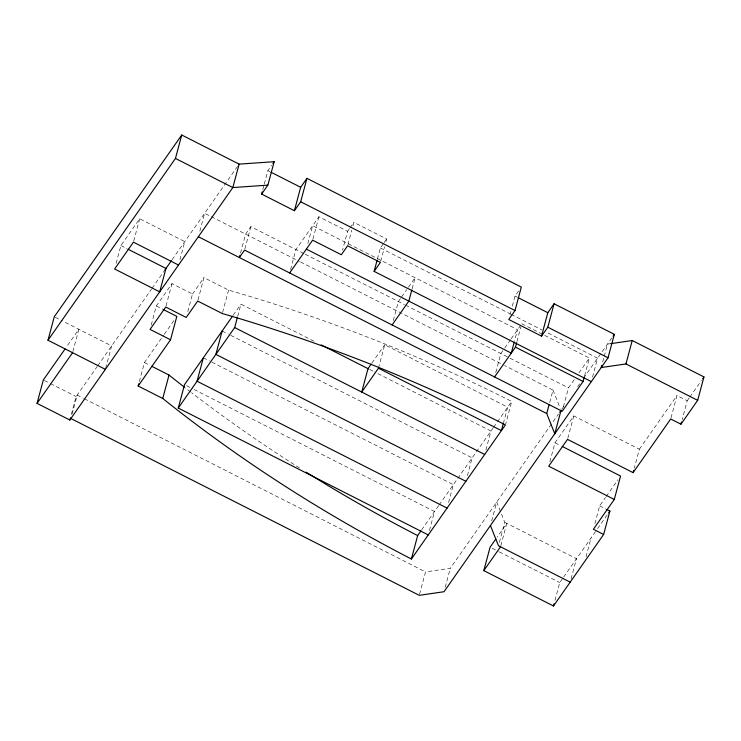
<?xml version="1.0" encoding="UTF-8"?>
<svg xmlns="http://www.w3.org/2000/svg" width="741" height="741" viewBox="0 0 741 741"><rect width="100%" height="100%" fill="white"/><g stroke="black" fill="none" stroke-linecap="round" stroke-linejoin="round"><path stroke-width="0.56" stroke-dasharray="3.71 2.78" d="M72.877 351.595L78.852 329.291L66.347 347.121M71.331 414.441L76.11 396.602L97.164 366.573M72.081 414.071L77.157 395.11L83.344 398.25M116.105 263.407L120.894 245.567L139.697 218.743L184.778 241.622L179.405 261.693M133.723 241.047L139.697 218.743M105.667 368.24L111.641 345.936L63.485 321.492M151.247 324.938L156.323 305.977L171.995 283.627L192.493 294.029L187.408 312.98M139.345 381.532L144.43 362.571L163.594 335.228M166.021 305.931L171.995 283.627M199.848 231.155L204.636 213.306L299.457 261.434M198.004 299.938L203.988 277.634L228.58 290.111A1255.689 954.834 15 0 1 511.698 401.474L505.723 423.778M222.596 312.415L228.58 290.111M240.538 253.07L245.623 234.11L250.847 226.653L304.125 253.7M244.863 248.957L250.847 226.653M262.805 189.613L264 185.148M264.296 184.037L267.881 170.652L271.651 165.289M237.666 316.426L240.955 304.162L315.027 341.758M290.546 269.613L295.928 249.532L318.917 216.752L347.603 231.312L342.518 250.273M307.867 243.539L312.646 225.69L517.57 329.689L514.578 340.841M312.934 239.056L318.917 216.752M347.9 244.678L351.78 230.173M352.975 225.718L353.874 222.374L386.663 239.01L385.765 242.353M377.401 259.109L380.392 247.948L383.523 243.483M380.679 261.314L384.57 246.818M378.447 368.221L384.727 344.797L507.678 407.198L503.5 422.815M393.304 320.492L398.389 301.531L400.964 297.863M412.116 288.842L415.108 277.69L407.393 288.694M429.456 530.473L434.541 511.512L193.79 389.331M419.554 594.217L425.529 571.913L450.278 568.31L558.399 414.117M448.564 502.528L453.344 484.688L210.537 361.46M509.947 315.036L511.142 310.572M512.337 306.107L515.023 296.076L518.783 290.713M467.376 475.703L472.156 457.864L229.349 334.636M495.766 372.491L500.851 353.531L504.112 348.881M445.202 587.27L450.278 568.31M485.883 450L490.959 431.04L374.705 372.038M516.968 341.573L520.849 327.077M491.635 521.043L496.72 502.083L500.527 511.67M499.369 542.403L504.751 522.322L500.944 512.735M500.823 545.672L506.798 523.368L497.155 537.123M549.72 402.372L553.008 390.109L504.565 365.526M563.392 406.818L568.477 387.858L575.007 378.54M549.905 461.717L554.99 442.757L573.793 415.933L639.372 449.213L634.287 468.173M567.819 438.237L573.793 415.933M584.593 375.9L589.373 358.051L544.292 335.173M592.531 377.15L597.607 358.19L546.136 332.07M602.692 361.969L603.887 357.505M604.184 356.393L607.472 344.12L610.853 343.629M554.972 600.414L559.761 582.565L562.975 577.98M571.098 578.804L576.47 558.723L504.751 522.322M586.02 556.824L591.105 537.864M594.884 523.683L599.664 505.844L605.545 497.461M671.013 417.868L676.987 395.564L687.231 400.77L682.155 419.73M97.738 365.758L151.516 289.055M152.062 288.286L164.131 271.067M172.097 259.702L238.454 165.076M164.261 334.293L174.172 320.149M192.493 294.029L203.988 277.634M233.174 315.258L240.955 304.162M347.603 231.312L349.483 228.626M350.113 227.737L353.874 222.374M384.153 242.585L386.663 239.01M401.603 296.946L406.744 289.611M371.862 363.136L384.727 344.797M504.704 348.029L510.642 339.563M511.142 338.859L521.099 324.66M421.629 529.917L438.848 505.362M439.08 505.038L493.154 427.918M493.534 427.372L497.128 422.25M497.396 421.87L511.698 401.474M578.925 372.955L589.373 358.051M561.715 409.393L564.364 405.605M577.628 386.691L579.619 383.847M583.602 378.179L613.039 336.182M606.194 496.526L617.948 479.76M639.372 449.213L676.987 395.564M563.614 577.063L596.94 529.537M597.589 528.611L607.314 514.736M687.231 400.77L689.158 398.019M689.806 397.102L701.375 380.587M267.881 170.652L269.937 171.69M515.023 296.076L517.07 297.113M380.392 247.948L510.104 313.786M511.133 314.304L542.023 329.977M521.747 323.734L543.264 334.654M305.144 254.219L404.54 304.653M405.559 305.172L509.048 357.699M510.067 358.218L568.477 387.858M300.485 261.953L503.528 364.998M554.99 442.757L560.113 445.36M369.555 369.426L373.677 371.519M120.894 245.567L127.035 248.68M599.664 505.844L605.814 508.956M222.143 330.986L228.321 334.117M156.323 305.977L163.502 309.618M203.34 357.81L209.508 360.941M55.288 317.333L62.457 320.973M144.43 362.571L149.552 365.174M186.593 385.672L192.762 388.803M492.135 548.247L498.276 551.369M499.304 551.888L559.761 582.565M84.372 398.769L425.529 571.913M44.349 380.476L49.471 383.078M50.499 383.597L76.11 396.602M553.008 390.109L560.196 408.217M299.503 467.96A1258.098 956.668 15 0 1 191.567 392.711M190.696 392.035A1258.098 956.668 15 0 1 185.324 387.895"/><path stroke-width="1.11" d="M105.361 369.351L47.989 340.23L54.26 316.815L181.74 135.01L239.111 164.131L274.151 161.705L267.881 185.13L261.61 194.068L294.399 210.713L300.67 201.774L306.941 178.349L521.293 287.128L515.014 310.553L508.752 319.491L541.532 336.136L547.803 327.198L554.083 303.773L614.326 334.348L608.055 357.773L444.007 591.726L419.258 595.329L70.886 418.526M239.111 164.131L232.841 187.556L69.839 420.017L37.05 403.382L43.33 379.957L65.032 348.992M69.839 420.017L70.432 417.785M47.989 340.23L175.46 158.435L181.74 135.01M138.15 385.996L170.541 339.795L150.053 329.402L165.725 307.043L186.213 317.444L197.708 301.05L222.3 313.536A1255.689 954.834 15 0 1 505.418 424.889L411.385 559.01A1258.098 956.668 15 0 1 162.742 398.473L138.15 385.996L138.752 383.764M170.541 339.795L176.821 316.379L163.502 309.618M162.742 398.473L169.022 375.057L151.599 366.211M428.261 534.928L178.257 408.05L184.528 384.625L232.526 316.185M203.34 357.81L197.06 381.226L447.073 508.104M239.936 255.293L239.343 257.525L244.567 250.078L562.197 411.274L583.093 381.476L584.297 377.012M222.143 330.986L215.872 354.402L465.876 481.289M261.61 194.068L262.203 191.845M178.257 408.05L234.675 327.578L237.37 317.546M294.399 210.713L300.67 187.288L306.941 178.349M591.337 381.615L374.112 271.373L377.104 260.221M411.82 289.963L408.828 301.115L392.109 324.956M411.385 559.01L417.655 535.586L420.971 530.862M514.282 341.962L511.29 353.114L306.366 249.115M494.571 376.956L515.477 347.149L516.672 342.694M503.195 423.926L501.407 430.614L378.447 368.221L361.728 392.063L368.008 368.638L371.222 364.053M541.532 336.136L547.812 312.711L554.083 303.773M606.833 509.484L609.908 511.04L603.637 534.465L553.481 605.99L483.808 570.626L490.079 547.21L495.868 538.957M559.714 412.237L561.048 410.338L554.768 433.772L546.728 413.524L549.118 404.605M601.794 365.313L601.201 367.545L625.95 363.942L697.67 400.344L680.96 424.185L670.707 418.989L633.092 472.638L567.523 439.357L548.711 466.182L614.289 499.453L593.393 529.259L603.637 534.465M553.481 605.99L554.083 603.758M625.95 363.942L632.23 340.527L703.95 376.919L697.67 400.344M614.289 499.453L620.56 476.037L562.16 446.397M633.092 472.638L633.694 470.405M680.96 424.185L681.553 421.953M37.05 403.382L72.572 352.716M164.65 270.335L171.44 260.647M272.901 163.502L274.151 161.705M289.648 272.957L312.637 240.177L341.323 254.737L347.594 245.79L380.383 262.434L374.112 271.373M613.039 336.182L614.326 334.348M483.808 570.626L500.527 546.784M608.611 512.892L609.908 511.04M702.663 378.753L703.95 376.919M610.853 343.629L632.23 340.527M267.881 185.13L232.841 187.556L175.46 158.435M270.956 172.208L300.67 187.288M518.098 297.632L547.812 312.711M300.67 201.774L515.014 310.553M547.803 327.198L608.055 357.773M515.477 347.149L583.093 381.476M198.356 236.731L546.728 413.524M178.507 265.037L133.426 242.159L114.614 268.983L159.695 291.861L165.975 268.446L128.063 249.208M321.205 344.889L368.527 368.907M234.675 327.578L484.688 454.465M570.2 582.148L498.48 545.747L490.44 525.508M417.655 535.586A1258.098 956.668 15 0 1 306.172 472.156M184.416 387.191A1258.098 956.668 15 0 1 169.022 375.057"/></g></svg>
